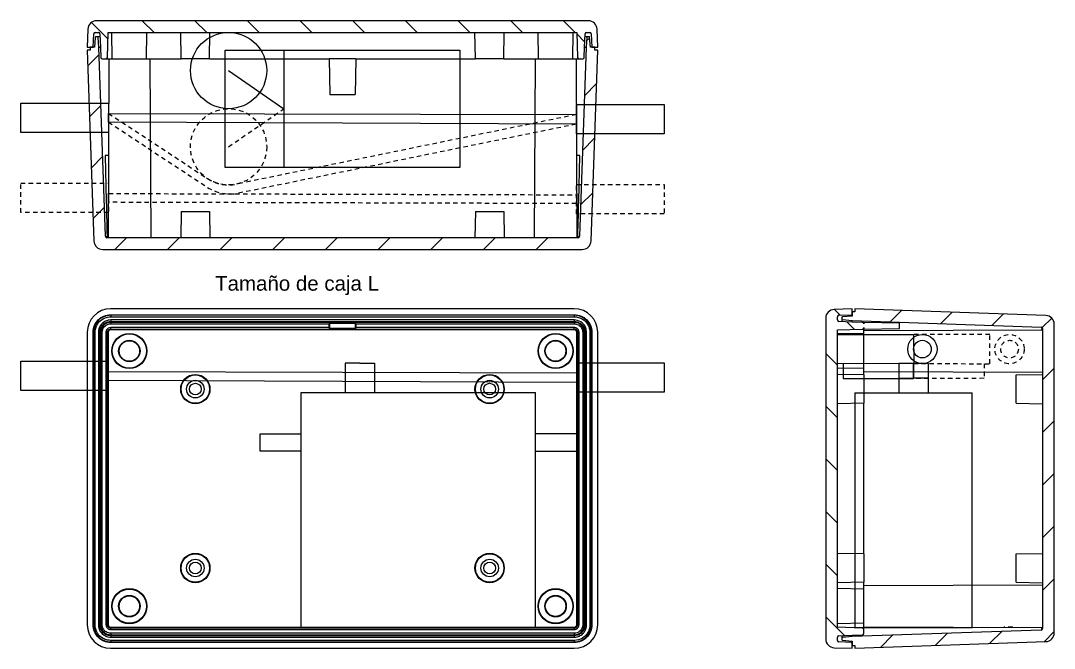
# Model space of a CAD drawing. Header units: millimetres. Extents: x -46 to 130, y -16 to 91.
import ezdxf

# ---------------------------------------------------------------- set-up
doc = ezdxf.new("R2010")
doc.units = ezdxf.units.MM
doc.linetypes.add('JIS_02_0.7', pattern=[1.35, 0.75, -0.6])
for name, color, linetype in [('Cable', 4, 'Continuous'), ('Funda', 2, 'Continuous'), ('Servo', 6, 'Continuous')]:
    doc.layers.add(name, color=color, linetype=linetype)
for name, color, linetype, lineweight in [('Hatch (ANSI)', 7, 'Continuous', 9), ('Visible (ANSI)', 7, 'Continuous', 9), ('Visible Narrow (ANSI)', 7, 'Continuous', 9)]:
    doc.layers.add(name, color=color, linetype=linetype, lineweight=lineweight)
doc.styles.get("Standard").update_dxf_attribs({"font": 'arial.ttf'})

msp = doc.modelspace()

# ---------------------------------------------------------------- hatches: boundary and pattern name
at = {"layer": 'Hatch (ANSI)'}
h = msp.add_hatch(dxfattribs=at)
h.set_pattern_fill('ANSI31', color=256, scale=50.8, angle=90.0002, style=0)
h.set_pattern_definition([(135.0002, (-97.7403, -160.0924), (-4.49011, -4.49014), [])])
edge = h.paths.add_edge_path()
edge.add_ellipse((50.98, 89.06), major_axis=(1.5, 0.05), ratio=1, start_angle=0, end_angle=88)
edge.add_line((50.98, 90.56), (-32.88, 90.56))
edge.add_ellipse((-32.88, 89.06), major_axis=(0, 1.5), ratio=1, start_angle=0, end_angle=88)
edge.add_line((-34.38, 89.11), (-34.49, 86.06))
edge.add_line((-34.49, 86.06), (-34, 86.06))
edge.add_line((-34, 86.06), (-33.49, 86.06))
edge.add_line((-33.49, 86.06), (-33.39, 88.32))
edge.add_ellipse((-33.14, 88.31), major_axis=(-0.25, 0.011), ratio=1, start_angle=272.5, end_angle=360, ccw=False)
edge.add_line((-33.14, 88.56), (-32.59, 88.56))
edge.add_ellipse((-32.59, 88.31), major_axis=(0, 0.25), ratio=1, start_angle=272.5, end_angle=360, ccw=False)
edge.add_line((-32.34, 88.32), (-32.24, 86.06))
edge.add_line((-32.24, 86.06), (-32.18, 84.3))
edge.add_ellipse((-31.93, 84.31), major_axis=(-0.25, -0.009), ratio=1, start_angle=0, end_angle=88)
edge.add_line((-31.93, 84.06), (-31.3, 84.06))
edge.add_ellipse((-31.3, 84.31), major_axis=(0, -0.25), ratio=1, start_angle=0, end_angle=88)
edge.add_line((-31.05, 84.3), (-30.9, 88.56))
edge.add_line((-30.9, 88.56), (49, 88.56))
edge.add_line((49, 88.56), (49.15, 84.3))
edge.add_ellipse((49.4, 84.31), major_axis=(-0.25, -0.009), ratio=1, start_angle=0, end_angle=88)
edge.add_line((49.4, 84.06), (50.03, 84.06))
edge.add_ellipse((50.03, 84.31), major_axis=(0, -0.25), ratio=1, start_angle=0, end_angle=88)
edge.add_line((50.28, 84.3), (50.34, 86.06))
edge.add_line((50.34, 86.06), (50.44, 88.32))
edge.add_ellipse((50.69, 88.31), major_axis=(-0.25, 0.011), ratio=1, start_angle=272.5, end_angle=360, ccw=False)
edge.add_line((50.69, 88.56), (51.24, 88.56))
edge.add_ellipse((51.24, 88.31), major_axis=(0, 0.25), ratio=1, start_angle=272.5, end_angle=360, ccw=False)
edge.add_line((51.49, 88.32), (51.59, 86.06))
edge.add_line((51.59, 86.06), (52.1, 86.06))
edge.add_line((52.1, 86.06), (52.59, 86.06))
edge.add_line((52.59, 86.06), (52.48, 89.11))
h = msp.add_hatch(dxfattribs=at)
h.set_pattern_fill('ANSI31', color=256, scale=50.8, style=0)
h.set_pattern_definition([(45, (-97.7403, -160.0924), (-4.49013, 4.49013), [])])
edge = h.paths.add_edge_path()
edge.add_line((52.1, 85.56), (52.1, 86.06))
edge.add_line((52.1, 86.06), (51.59, 86.06))
edge.add_line((51.59, 86.06), (51.35, 86.06))
edge.add_line((51.35, 86.06), (51.21, 87.7))
edge.add_ellipse((51.09, 87.69), major_axis=(0.125, 0.011), ratio=1, start_angle=0, end_angle=85)
edge.add_line((51.09, 87.81), (50.87, 87.81))
edge.add_ellipse((50.87, 87.69), major_axis=(0, 0.125), ratio=1, start_angle=0, end_angle=85)
edge.add_line((50.75, 87.7), (50.6, 86.06))
edge.add_line((50.6, 86.06), (49.48, 53.8))
edge.add_ellipse((49.23, 53.81), major_axis=(0.25, -0.009), ratio=1, start_angle=272, end_angle=360, ccw=False)
edge.add_line((49.23, 53.56), (-31.13, 53.56))
edge.add_ellipse((-31.13, 53.81), major_axis=(0, -0.25), ratio=1, start_angle=272, end_angle=360, ccw=False)
edge.add_line((-31.38, 53.8), (-32.5, 86.06))
edge.add_line((-32.5, 86.06), (-32.65, 87.7))
edge.add_ellipse((-32.77, 87.69), major_axis=(0.125, 0.011), ratio=1, start_angle=0, end_angle=85)
edge.add_line((-32.77, 87.81), (-32.99, 87.81))
edge.add_ellipse((-32.99, 87.69), major_axis=(0, 0.125), ratio=1, start_angle=0, end_angle=85)
edge.add_line((-33.11, 87.7), (-33.25, 86.06))
edge.add_line((-33.25, 86.06), (-33.49, 86.06))
edge.add_line((-33.49, 86.06), (-34, 86.06))
edge.add_line((-34, 86.06), (-34, 85.56))
edge.add_line((-34, 85.56), (-34.49, 85.56))
edge.add_line((-34.49, 85.56), (-33.35, 53.01))
edge.add_ellipse((-31.85, 53.06), major_axis=(-1.5, -0.05), ratio=1, start_angle=0, end_angle=88)
edge.add_line((-31.85, 51.56), (49.95, 51.56))
edge.add_ellipse((49.95, 53.06), major_axis=(0, -1.5), ratio=1, start_angle=0, end_angle=88)
edge.add_line((51.45, 53.01), (52.59, 85.56))
edge.add_line((52.59, 85.56), (52.1, 85.56))
h = msp.add_hatch(dxfattribs=at)
h.set_pattern_fill('ANSI31', color=256, scale=50.8, angle=90.0002, style=0)
h.set_pattern_definition([(135.0002, (-175.144, -328.169), (-4.49011, -4.490145), [])])
edge = h.paths.add_edge_path()
edge.add_ellipse((92.97, -14.83), major_axis=(-1.5, 0), ratio=1, start_angle=0, end_angle=88)
edge.add_line((92.92, -16.33), (95.97, -16.44))
edge.add_line((95.97, -16.44), (95.97, -15.95))
edge.add_line((95.97, -15.95), (95.97, -15.44))
edge.add_line((95.97, -15.44), (93.71, -15.34))
edge.add_ellipse((93.72, -15.09), major_axis=(-0.011, -0.25), ratio=1, start_angle=272.5, end_angle=360, ccw=False)
edge.add_line((93.47, -15.09), (93.47, -14.54))
edge.add_ellipse((93.72, -14.54), major_axis=(-0.25, 0), ratio=1, start_angle=272.5, end_angle=360, ccw=False)
edge.add_line((93.71, -14.29), (95.97, -14.19))
edge.add_line((95.97, -14.19), (97.73, -14.13))
edge.add_ellipse((97.72, -13.88), major_axis=(0.009, -0.25), ratio=1, start_angle=0, end_angle=88)
edge.add_line((97.97, -13.88), (97.97, -13.25))
edge.add_ellipse((97.72, -13.25), major_axis=(0.25, 0), ratio=1, start_angle=0, end_angle=88)
edge.add_line((97.73, -13), (93.47, -12.85))
edge.add_line((93.47, -12.85), (93.47, 37.85))
edge.add_line((93.47, 37.85), (97.73, 38))
edge.add_ellipse((97.72, 38.25), major_axis=(0.009, -0.25), ratio=1, start_angle=0, end_angle=88)
edge.add_line((97.97, 38.25), (97.97, 38))
edge.add_line((97.97, 38), (104.07, 38.11))
edge.add_line((104.07, 38.11), (104.07, 39.02))
edge.add_line((104.07, 39.02), (97.97, 39.13))
edge.add_line((97.97, 39.13), (97.97, 38.88))
edge.add_ellipse((97.72, 38.88), major_axis=(0.25, 0), ratio=1, start_angle=0, end_angle=88)
edge.add_line((97.73, 39.13), (95.97, 39.19))
edge.add_line((95.97, 39.19), (93.71, 39.29))
edge.add_ellipse((93.72, 39.54), major_axis=(-0.011, -0.25), ratio=1, start_angle=272.5, end_angle=360, ccw=False)
edge.add_line((93.47, 39.54), (93.47, 40.09))
edge.add_ellipse((93.72, 40.09), major_axis=(-0.25, 0), ratio=1, start_angle=272.5, end_angle=360, ccw=False)
edge.add_line((93.71, 40.34), (95.97, 40.44))
edge.add_line((95.97, 40.44), (95.97, 40.95))
edge.add_line((95.97, 40.95), (95.97, 41.44))
edge.add_line((95.97, 41.44), (92.92, 41.33))
edge.add_ellipse((92.97, 39.83), major_axis=(-0.05, 1.5), ratio=1, start_angle=0, end_angle=88)
edge.add_line((91.47, 39.83), (91.47, -14.83))
h = msp.add_hatch(dxfattribs=at)
h.set_pattern_fill('ANSI31', color=256, scale=50.8, style=0)
h.set_pattern_definition([(45, (-175.144, -328.169), (-4.49013, 4.49013), [])])
edge = h.paths.add_edge_path()
edge.add_line((96.47, -15.95), (96.47, -16.44))
edge.add_line((96.47, -16.44), (129.03, -15.3))
edge.add_ellipse((128.97, -13.8), major_axis=(0.05, -1.5), ratio=1, start_angle=0, end_angle=88)
edge.add_line((130.47, -13.8), (130.47, 38.8))
edge.add_ellipse((128.97, 38.8), major_axis=(1.5, 0), ratio=1, start_angle=0, end_angle=88)
edge.add_line((129.03, 40.3), (96.47, 41.44))
edge.add_line((96.47, 41.44), (96.47, 40.95))
edge.add_line((96.47, 40.95), (95.97, 40.95))
edge.add_line((95.97, 40.95), (95.97, 40.44))
edge.add_line((95.97, 40.44), (95.97, 40.2))
edge.add_line((95.97, 40.2), (94.34, 40.06))
edge.add_ellipse((94.35, 39.94), major_axis=(-0.011, 0.125), ratio=1, start_angle=0, end_angle=85)
edge.add_line((94.22, 39.94), (94.22, 39.72))
edge.add_ellipse((94.35, 39.72), major_axis=(-0.125, 0), ratio=1, start_angle=0, end_angle=85)
edge.add_line((94.34, 39.6), (95.97, 39.45))
edge.add_line((95.97, 39.45), (128.23, 38.33))
edge.add_ellipse((128.22, 38.08), major_axis=(0.009, 0.25), ratio=1, start_angle=272, end_angle=360, ccw=False)
edge.add_line((128.47, 38.08), (128.47, -13.08))
edge.add_ellipse((128.22, -13.08), major_axis=(0.25, 0), ratio=1, start_angle=272, end_angle=360, ccw=False)
edge.add_line((128.23, -13.33), (95.97, -14.45))
edge.add_line((95.97, -14.45), (94.34, -14.6))
edge.add_ellipse((94.35, -14.72), major_axis=(-0.011, 0.125), ratio=1, start_angle=0, end_angle=85)
edge.add_line((94.22, -14.72), (94.22, -14.94))
edge.add_ellipse((94.35, -14.94), major_axis=(-0.125, 0), ratio=1, start_angle=0, end_angle=85)
edge.add_line((94.34, -15.06), (95.97, -15.2))
edge.add_line((95.97, -15.2), (95.97, -15.44))
edge.add_line((95.97, -15.44), (95.97, -15.95))
edge.add_line((95.97, -15.95), (96.47, -15.95))

# ---------------------------------------------------------------- linework, layer by layer
for p, q in [((0, 37.85), (-2.5, 37.85)), ((-2.5, -12.85), (0, -12.85))]:
    msp.add_line(p, q)
at = {"layer": 'Cable'}
for p, q in [((-30.84, 74.76), (48.94, 74.55)), ((-30.84, 73.26), (-30.84, 74.76)), ((48.94, 74.55), (48.94, 72.92)), ((48.94, 72.92), (-30.84, 73.26)), ((-30.84, 61.1), (-30.85, 59.6)), ((48.94, 60.88), (48.94, 59.38)), ((-30.84, 30.74), (48.94, 30.52)), ((48.94, 28.9), (-30.84, 29.24))]:
    msp.add_line(p, q, dxfattribs=at)
at = {"layer": 'Cable', "linetype": 'JIS_02_0.7'}
for p, q in [((-30.84, 74.76), (-13.96, 63.64)), ((48.94, 74.55), (-9.08, 62.69)), ((-30.84, 73.26), (-13.96, 62.14)), ((48.93, 72.92), (-9.09, 61.07)), ((-30.84, 61.1), (48.94, 60.88)), ((48.94, 59.38), (-30.84, 59.6)), ((123.37, -12.82), (121.87, -12.82))]:
    msp.add_line(p, q, dxfattribs=at)
at = {"layer": 'Cable'}
msp.add_circle((107.97, 34.57), 1.5, dxfattribs=at)
at = {"layer": 'Cable', "linetype": 'JIS_02_0.7'}
msp.add_circle((122.84, 34.57), 1.5, dxfattribs=at)
for centre, radius, start, end in [((-10.38, 69.06), 6.5, 236.6083, 281.5445), ((-10.03, 68.43), 7.42, 238.019, 277.2766)]:
    msp.add_arc(centre, radius, start, end, dxfattribs=at)
at = {"layer": 'Funda'}
for p, q in [((-45.84, 71.51), (-45.84, 76.51)), ((-45.84, 76.51), (-30.84, 76.51)), ((-30.84, 76.51), (-30.84, 71.51)), ((48.94, 71.28), (48.94, 76.28)), ((48.94, 76.28), (63.94, 76.28)), ((63.94, 76.28), (63.94, 71.28)), ((-30.84, 71.51), (-45.84, 71.51)), ((63.94, 71.28), (48.94, 71.28)), ((-45.84, 27.49), (-45.84, 32.49)), ((-45.84, 32.49), (-30.84, 32.49)), ((48.94, 32.25), (63.94, 32.25)), ((63.94, 32.25), (63.94, 27.25)), ((-30.84, 27.49), (-45.84, 27.49)), ((63.94, 27.25), (48.94, 27.25))]:
    msp.add_line(p, q, dxfattribs=at)
at = {"layer": 'Funda', "linetype": 'JIS_02_0.7'}
for p, q in [((-45.84, 57.85), (-45.84, 62.85)), ((-45.84, 62.85), (-30.84, 62.85)), ((-30.84, 62.85), (-30.84, 57.85)), ((48.94, 57.61), (48.94, 62.61)), ((48.94, 62.61), (63.94, 62.61)), ((63.94, 62.61), (63.94, 57.61)), ((-30.84, 57.85), (-45.84, 57.85)), ((63.94, 57.61), (48.94, 57.61))]:
    msp.add_line(p, q, dxfattribs=at)
at = {"layer": 'Funda'}
msp.add_circle((107.97, 34.57), 2.5, dxfattribs=at)
at = {"layer": 'Funda', "linetype": 'JIS_02_0.7'}
msp.add_circle((122.84, 34.57), 2.5, dxfattribs=at)
at = {"layer": 'Servo'}
for p, q in [((-10.95, 65.56), (-10.95, 85.56)), ((-10.95, 85.56), (29.05, 85.56)), ((-0.95, 85.56), (-0.95, 65.56)), ((29.05, 85.56), (29.05, 65.56)), ((-10.38, 82.06), (-0.95, 75.56)), ((9.05, 65.56), (-10.95, 65.56)), ((29.05, 65.56), (9.05, 65.56)), ((93.47, 32.06), (93.47, 37.06)), ((93.47, 37.06), (106.47, 37.06)), ((106.47, 37.06), (106.48, 32.07)), ((106.47, 37.06), (106.48, 32.07)), ((12, 32.15), (9.5, 32.15)), ((9.5, 32.15), (9.5, 27.15)), ((12, 32.15), (14.5, 32.15)), ((14.5, 32.15), (14.5, 27.15)), ((106.48, 32.11), (93.47, 32.06)), ((94.47, 32.06), (94.47, 29.58)), ((108.97, 32.11), (103.97, 32.11)), ((103.97, 32.11), (103.97, 27.11)), ((106.47, 29.61), (106.47, 32.11)), ((106.48, 29.61), (106.48, 32.11)), ((108.97, 32.11), (108.97, 27.11)), ((94.47, 29.58), (106.47, 29.57)), ((103.97, 29.61), (106.47, 29.61)), ((108.98, 29.62), (106.48, 29.61)), ((2, 27.15), (42, 27.15)), ((2, 17.15), (2, 27.15)), ((42, 17.15), (42, 27.15)), ((96.47, 27.11), (96.47, -12.89)), ((96.47, 27.11), (116.47, 27.11)), ((116.47, -12.89), (116.47, 27.11)), ((-5, 17.15), (-5, 20.15)), ((-5, 20.15), (2, 20.15)), ((49, 20.15), (42, 20.15)), ((49, 17.15), (49, 20.15)), ((2, 17.15), (-5, 17.15)), ((2, -12.85), (2, 17.15)), ((42, -12.85), (42, 17.15)), ((42, 17.15), (49, 17.15)), ((2, -12.85), (42, -12.85)), ((96.47, -12.89), (116.47, -12.89))]:
    msp.add_line(p, q, dxfattribs=at)
at = {"layer": 'Servo', "linetype": 'JIS_02_0.7'}
for p, q in [((-10.38, 69.06), (-0.95, 75.56)), ((119.47, 37.08), (106.47, 37.06)), ((119.48, 32.08), (119.47, 37.08)), ((106.48, 32.11), (119.48, 32.08)), ((118.48, 32.08), (118.48, 29.59)), ((118.48, 29.59), (106.48, 29.57))]:
    msp.add_line(p, q, dxfattribs=at)
at = {"layer": 'Servo'}
msp.add_circle((-10.38, 82.06), 6.5, dxfattribs=at)
at = {"layer": 'Servo', "linetype": 'JIS_02_0.7'}
msp.add_circle((-10.38, 69.06), 6.5, dxfattribs=at)
at = {"layer": 'Visible (ANSI)'}
for p, q in [((50.98, 90.56), (-32.88, 90.56)), ((-34.38, 89.11), (-34.49, 86.06)), ((-33.49, 86.06), (-33.39, 88.32)), ((-33.14, 88.56), (-32.59, 88.56)), ((-32.34, 88.32), (-32.24, 86.06)), ((-31.05, 84.3), (-30.9, 88.56)), ((-30.9, 88.56), (49, 88.56)), ((-30.22, 84.06), (-30.3, 88.56)), ((-24.38, 84.06), (-24.3, 88.56)), ((-18.47, 84.06), (-18.55, 88.56)), ((-13.63, 84.06), (-13.55, 88.56)), ((31.73, 84.06), (31.65, 88.56)), ((36.57, 84.06), (36.65, 88.56)), ((42.48, 84.06), (42.4, 88.56)), ((48.32, 84.06), (48.4, 88.56)), ((49, 88.56), (49.15, 84.3)), ((50.34, 86.06), (50.44, 88.32)), ((50.69, 88.56), (51.24, 88.56)), ((51.49, 88.32), (51.59, 86.06)), ((52.59, 86.06), (52.48, 89.11)), ((-33.11, 87.7), (-33.25, 86.06)), ((-32.77, 87.81), (-32.99, 87.81)), ((-32.5, 86.06), (-32.65, 87.7)), ((50.75, 87.7), (50.6, 86.06)), ((51.09, 87.81), (50.87, 87.81)), ((51.35, 86.06), (51.21, 87.7)), ((-34.49, 86.06), (-33.49, 86.06)), ((-34, 85.56), (-34.49, 85.56)), ((-34.49, 85.56), (-33.35, 53.01)), ((-33.25, 86.06), (-34, 86.06)), ((-34, 86.06), (-34, 85.56)), ((-31.38, 53.8), (-32.5, 86.06)), ((-32.5, 86.06), (-32.24, 86.06)), ((-32.24, 86.06), (-32.18, 84.3)), ((50.6, 86.06), (49.48, 53.8)), ((50.28, 84.3), (50.34, 86.06)), ((50.34, 86.06), (50.6, 86.06)), ((52.1, 86.06), (51.35, 86.06)), ((51.45, 53.01), (52.59, 85.56)), ((51.59, 86.06), (52.59, 86.06)), ((52.1, 85.56), (52.1, 86.06)), ((52.59, 85.56), (52.1, 85.56)), ((-31.93, 84.06), (-31.3, 84.06)), ((-30.8, 84.06), (-30.93, 53.56)), ((-30.8, 84.06), (-23.8, 84.06)), ((-23.8, 84.06), (-23.67, 53.56)), ((-23.8, 84.06), (-18.47, 84.06)), ((-13.63, 84.06), (-18.47, 84.06)), ((-13.63, 84.06), (6.77, 84.06)), ((11.32, 84.06), (6.77, 84.06)), ((6.77, 84.06), (6.88, 77.96)), ((11.32, 84.06), (11.22, 77.96)), ((11.32, 84.06), (31.73, 84.06)), ((36.57, 84.06), (31.73, 84.06)), ((36.57, 84.06), (41.9, 84.06)), ((41.9, 84.06), (41.77, 53.56)), ((41.9, 84.06), (48.9, 84.06)), ((48.9, 84.06), (49.03, 53.56)), ((49.4, 84.06), (50.03, 84.06)), ((6.88, 77.96), (11.22, 77.96)), ((-30.87, 67.56), (-31.44, 67.56)), ((49.54, 67.56), (48.97, 67.56)), ((-18.47, 58.06), (-18.55, 53.56)), ((-18.47, 58.06), (-13.63, 58.06)), ((-13.63, 58.06), (-13.55, 53.56)), ((31.73, 58.06), (31.65, 53.56)), ((31.73, 58.06), (36.57, 58.06)), ((36.57, 58.06), (36.65, 53.56)), ((49.23, 53.56), (-31.13, 53.56)), ((-31.85, 51.56), (49.95, 51.56)), ((48.59, 41.44), (-30.49, 41.44)), ((95.97, 41.44), (92.92, 41.33)), ((95.97, 40.44), (95.97, 41.44)), ((96.47, 40.95), (95.97, 40.95)), ((95.97, 40.95), (95.97, 40.2)), ((129.03, 40.3), (96.47, 41.44)), ((96.47, 41.44), (96.47, 40.95)), ((-30.49, 40.44), (48.59, 40.44)), ((6.77, 39.13), (6.77, 38.88)), ((11.32, 39.13), (6.77, 39.13)), ((6.77, 39.13), (6.88, 39.02)), ((6.77, 38.25), (6.77, 38.88)), ((6.88, 38.11), (6.88, 39.02)), ((6.88, 39.02), (11.22, 39.02)), ((11.32, 39.13), (11.22, 39.02)), ((11.22, 39.02), (11.22, 38.11)), ((11.32, 38.88), (11.32, 39.13)), ((11.32, 38.88), (11.32, 38.25)), ((91.47, 39.83), (91.47, -14.83)), ((93.47, 39.54), (93.47, 40.09)), ((93.71, 40.34), (95.97, 40.44)), ((95.97, 39.19), (93.71, 39.29)), ((94.22, 39.94), (94.22, 39.72)), ((95.97, 40.2), (94.34, 40.06)), ((94.34, 39.6), (95.97, 39.45)), ((95.97, 39.45), (128.23, 38.33)), ((95.97, 39.19), (95.97, 39.45)), ((97.73, 39.13), (95.97, 39.19)), ((104.07, 39.02), (97.97, 39.13)), ((97.97, 39.13), (97.97, 38.88)), ((104.07, 38.11), (104.07, 39.02)), ((130.47, -13.8), (130.47, 38.8)), ((-34.49, 37.44), (-34.49, -12.44)), ((-33.49, -12.44), (-33.49, 37.44)), ((-30.9, 37.44), (-30.9, -12.44)), ((48.59, 37.85), (-30.49, 37.85)), ((6.77, 38.25), (6.77, 38)), ((6.77, 38), (6.88, 38.11)), ((6.77, 38), (11.32, 38)), ((11.22, 38.11), (6.88, 38.11)), ((11.32, 38), (11.22, 38.11)), ((11.32, 38), (11.32, 38.25)), ((49, -12.44), (49, 37.44)), ((51.59, 37.44), (51.59, -12.44)), ((52.59, -12.44), (52.59, 37.44)), ((93.47, 37.85), (97.73, 38)), ((93.47, -12.85), (93.47, 37.85)), ((97.97, 37.17), (93.47, 37.25)), ((97.97, 38.25), (97.97, 38)), ((97.97, 38), (104.07, 38.11)), ((97.97, 37.75), (128.47, 37.88)), ((97.97, 30.75), (97.97, 37.75)), ((128.47, 38.08), (128.47, -13.08)), ((97.97, 31.33), (93.47, 31.25)), ((97.97, 30.17), (93.47, 30.25)), ((97.97, 30.75), (128.47, 30.62)), ((97.97, 30.17), (97.97, 30.75)), ((97.97, 30.17), (97.97, 25.33)), ((123.97, 30.17), (128.47, 30.25)), ((123.97, 25.33), (123.97, 30.17)), ((97.97, 25.33), (93.47, 25.25)), ((97.97, -0.33), (97.97, 25.33)), ((123.97, 25.33), (128.47, 25.25)), ((97.97, -0.33), (93.47, -0.25)), ((97.97, -0.33), (97.97, -5.17)), ((123.97, -0.33), (128.47, -0.25)), ((123.97, -5.17), (123.97, -0.33)), ((97.97, -5.17), (93.47, -5.25)), ((97.97, -5.75), (97.97, -5.17)), ((123.97, -5.17), (128.47, -5.25)), ((97.97, -6.33), (93.47, -6.25)), ((97.97, -5.75), (128.47, -5.62)), ((97.97, -12.75), (97.97, -5.75)), ((97.97, -12.17), (93.47, -12.25)), ((-30.49, -12.85), (48.59, -12.85)), ((97.73, -13), (93.47, -12.85)), ((128.23, -13.33), (95.97, -14.45)), ((97.97, -12.75), (128.47, -12.88)), ((97.97, -13.88), (97.97, -13.25)), ((48.59, -15.44), (-30.49, -15.44)), ((93.47, -15.09), (93.47, -14.54)), ((93.71, -14.29), (95.97, -14.19)), ((95.97, -15.44), (93.71, -15.34)), ((94.22, -14.72), (94.22, -14.94)), ((95.97, -14.45), (94.34, -14.6)), ((94.34, -15.06), (95.97, -15.2)), ((95.97, -14.19), (97.73, -14.13)), ((95.97, -14.45), (95.97, -14.19)), ((95.97, -15.2), (95.97, -15.95)), ((95.97, -16.44), (95.97, -15.44)), ((96.47, -16.44), (129.03, -15.3)), ((-30.49, -16.44), (48.59, -16.44)), ((92.92, -16.33), (95.97, -16.44)), ((95.97, -15.95), (96.47, -15.95)), ((96.47, -15.95), (96.47, -16.44))]:
    msp.add_line(p, q, dxfattribs=at)
for centre, radius in [((-27.3, 34.25), 3), ((-27.3, 34.25), 2.92), ((45.4, 34.25), 3), ((45.4, 34.25), 2.92), ((-27.3, 34.25), 1.83), ((-27.3, 34.25), 1.75), ((45.4, 34.25), 1.83), ((45.4, 34.25), 1.75), ((-16.05, 27.75), 2.5), ((-16.05, 27.75), 2.42), ((34.15, 27.75), 2.5), ((34.15, 27.75), 2.42), ((-16.05, 27.75), 1.5), ((-16.05, 27.75), 1), ((34.15, 27.75), 1.5), ((34.15, 27.75), 1), ((-16.05, -2.75), 2.5), ((-16.05, -2.75), 2.42), ((-16.05, -2.75), 1.5), ((-16.05, -2.75), 1), ((34.15, -2.75), 2.5), ((34.15, -2.75), 2.42), ((34.15, -2.75), 1.5), ((34.15, -2.75), 1), ((-27.3, -9.25), 3), ((-27.3, -9.25), 2.92), ((45.4, -9.25), 3), ((45.4, -9.25), 2.92), ((-27.3, -9.25), 1.83), ((-27.3, -9.25), 1.75), ((45.4, -9.25), 1.83), ((45.4, -9.25), 1.75)]:
    msp.add_circle(centre, radius, dxfattribs=at)
for centre, radius, start, end in [((-32.88, 89.06), 1.5, 90, 178), ((50.98, 89.06), 1.5, 2, 90), ((-33.14, 88.31), 0.25, 90, 177.5), ((-32.59, 88.31), 0.25, 2.5, 90), ((50.69, 88.31), 0.25, 90, 177.5), ((51.24, 88.31), 0.25, 2.5, 90), ((-32.99, 87.69), 0.125, 90, 175), ((-32.77, 87.69), 0.125, 5, 90), ((50.87, 87.69), 0.125, 90, 175), ((51.09, 87.69), 0.125, 5, 90), ((-31.93, 84.31), 0.25, 182, 270), ((-31.3, 84.31), 0.25, 270, 358), ((49.4, 84.31), 0.25, 182, 270), ((50.03, 84.31), 0.25, 270, 358), ((-31.85, 53.06), 1.5, 182, 270), ((-31.13, 53.81), 0.25, 182, 270), ((49.23, 53.81), 0.25, 270, 358), ((49.95, 53.06), 1.5, 270, 358), ((92.97, 39.83), 1.5, 92, 180), ((93.72, 40.09), 0.25, 92.5, 180), ((93.72, 39.54), 0.25, 180, 267.5), ((94.35, 39.94), 0.125, 95, 180), ((94.35, 39.72), 0.125, 180, 265), ((97.72, 38.88), 0.25, 0, 88), ((128.97, 38.8), 1.5, 0, 88), ((97.72, 38.25), 0.25, 272, 0), ((128.22, 38.08), 0.25, 0, 88), ((97.72, -13.25), 0.25, 0, 88), ((97.72, -13.88), 0.25, 272, 0), ((128.22, -13.08), 0.25, 272, 0), ((128.97, -13.8), 1.5, 272, 0), ((92.97, -14.83), 1.5, 180, 268), ((93.72, -14.54), 0.25, 92.5, 180), ((93.72, -15.09), 0.25, 180, 267.5), ((94.35, -14.72), 0.125, 95, 180), ((94.35, -14.94), 0.125, 180, 265)]:
    msp.add_arc(centre, radius, start, end, dxfattribs=at)
for centre, major_axis, ratio, start_param, end_param in [((-30.37, 82.21), (-2.59, 114.58), 0.012351, 1.698683, 1.821053), ((48.47, 82.21), (2.59, 114.58), 0.012351, 4.462133, 4.584503), ((-30.49, 37.44), (-2.83, 2.83), 0.998783, 5.498396, 7.067974), ((48.58, 37.44), (2.83, 2.83), 0.998783, 5.498396, 7.067974), ((-30.49, -12.44), (-2.83, -2.83), 0.998783, 5.498396, 7.067974), ((48.58, -12.44), (2.83, -2.83), 0.998783, 5.498396, 7.067974)]:
    msp.add_ellipse(centre, major_axis=major_axis, ratio=ratio, start_param=start_param, end_param=end_param, dxfattribs=at)
for points, knots in [([(-32.31, 87.81), (-32.38, 87.81), (-32.43, 87.81), (-32.6, 87.81), (-32.68, 87.81), (-32.76, 87.81), (-32.77, 87.81), (-32.77, 87.81)], [0.208626, 0.208626, 0.208626, 0.208626, 0.2390867, 0.2390867, 0.3099272, 0.3099272, 0.3542025, 0.3542025, 0.3542025, 0.3542025]), ([(50.87, 87.81), (50.87, 87.81), (50.86, 87.81), (50.78, 87.81), (50.7, 87.81), (50.53, 87.81), (50.48, 87.81), (50.41, 87.81)], [0, 0, 0, 0, 0.0442753, 0.0442753, 0.1151158, 0.1151158, 0.1455766, 0.1455766, 0.1455766, 0.1455766]), ([(-31.3, 84.06), (-31.3, 84.06), (-31.3, 84.06), (-31.3, 84.06), (-31.3, 84.06), (-31.29, 84.06), (-31.25, 84.06), (-31.22, 84.06), (-31.17, 84.06), (-31.14, 84.06), (-31.1, 84.06), (-31.08, 84.06), (-31.03, 84.06), (-30.98, 84.06), (-30.9, 84.06), (-30.85, 84.06), (-30.8, 84.06)], [-0.00000313, -0.00000313, -0.00000313, -0.00000313, 0, 0, 0, 0.02239353, 0.02239353, 0.04257925, 0.04257925, 0.05519533, 0.05519533, 0.06308037, 0.06308037, 0.07885046, 0.07885046, 0.09448321, 0.09448321, 0.09448321, 0.09448321]), ([(48.9, 84.06), (48.94, 84.06), (48.98, 84.06), (49.13, 84.06), (49.23, 84.06), (49.34, 84.06), (49.36, 84.06), (49.39, 84.06), (49.4, 84.06), (49.4, 84.06)], [0.03164288, 0.03164288, 0.03164288, 0.03164288, 0.04478706, 0.04478706, 0.0851585, 0.0851585, 0.11039065, 0.11039065, 0.12616074, 0.12616074, 0.12616074, 0.12616074]), ([(-30.93, 53.56), (-30.95, 53.57), (-30.97, 53.57), (-31.01, 53.59), (-31.03, 53.61), (-31.06, 53.65), (-31.07, 53.68), (-31.09, 53.74), (-31.1, 53.77), (-31.1, 53.8)], [-0.03670248, -0.03670248, -0.03670248, -0.03670248, -0.02927048, -0.02927048, -0.01920881, -0.01920881, -0.00950064, -0.00950064, 0, 0, 0, 0]), ([(49.2, 53.8), (49.2, 53.77), (49.19, 53.74), (49.18, 53.69), (49.16, 53.66), (49.13, 53.62), (49.11, 53.6), (49.07, 53.57), (49.05, 53.57), (49.03, 53.56)], [-0.03904626, -0.03904626, -0.03904626, -0.03904626, -0.03001258, -0.03001258, -0.02089807, -0.02089807, -0.01059339, -0.01059339, -0.00228334, -0.00228334, -0.00228334, -0.00228334]), ([(94.22, 39.72), (94.22, 39.72), (94.22, 39.6), (94.22, 39.34), (94.22, 39.31), (94.22, 39.26)], [0, 0, 0, 0, 0.1257419, 0.1257419, 0.1460059, 0.1460059, 0.1460059, 0.1460059]), ([(-30.49, 37.85), (-30.53, 37.85), (-30.63, 37.84), (-30.74, 37.77), (-30.82, 37.69), (-30.89, 37.58), (-30.9, 37.48), (-30.9, 37.44)], [-7.067831, -7.067831, -7.067831, -7.067831, -6.783905, -6.283185, -6.283185, -5.782466, -5.498563, -5.498563, -5.498563, -5.498563]), ([(49, 37.44), (49, 37.48), (48.99, 37.58), (48.92, 37.69), (48.84, 37.77), (48.73, 37.84), (48.63, 37.85), (48.59, 37.85)], [-7.067831, -7.067831, -7.067831, -7.067831, -6.783905, -6.283185, -6.283185, -5.782466, -5.498563, -5.498563, -5.498563, -5.498563]), ([(97.97, 37.75), (97.97, 37.78), (97.97, 37.82), (97.97, 37.89), (97.97, 37.92), (97.97, 37.97), (97.97, 37.98), (97.97, 38)], [0.03164288, 0.03164288, 0.03164288, 0.03164288, 0.04257925, 0.04257925, 0.05519533, 0.05519533, 0.06123301, 0.06123301, 0.06123301, 0.06123301]), ([(128.23, 38.05), (128.26, 38.05), (128.29, 38.04), (128.35, 38.03), (128.37, 38.01), (128.42, 37.98), (128.44, 37.96), (128.46, 37.92), (128.47, 37.9), (128.47, 37.88)], [-0.03904626, -0.03904626, -0.03904626, -0.03904626, -0.03001258, -0.03001258, -0.02089807, -0.02089807, -0.01059339, -0.01059339, -0.00228334, -0.00228334, -0.00228334, -0.00228334]), ([(-30.9, -12.44), (-30.9, -12.48), (-30.89, -12.58), (-30.82, -12.69), (-30.74, -12.77), (-30.63, -12.84), (-30.53, -12.85), (-30.49, -12.85)], [-7.067831, -7.067831, -7.067831, -7.067831, -6.783905, -6.283185, -6.283185, -5.782466, -5.498563, -5.498563, -5.498563, -5.498563]), ([(48.59, -12.85), (48.63, -12.85), (48.73, -12.84), (48.84, -12.77), (48.92, -12.69), (48.99, -12.58), (49, -12.48), (49, -12.44)], [-7.067831, -7.067831, -7.067831, -7.067831, -6.783905, -6.283185, -6.283185, -5.782466, -5.498563, -5.498563, -5.498563, -5.498563]), ([(97.97, -13.25), (97.97, -13.25), (97.97, -13.25), (97.97, -13.25), (97.97, -13.25), (97.97, -13.24), (97.97, -13.2), (97.97, -13.17), (97.97, -13.12), (97.97, -13.09), (97.97, -13.05), (97.97, -13.03), (97.97, -12.97), (97.97, -12.93), (97.97, -12.85), (97.97, -12.8), (97.97, -12.75)], [-0.00000313, -0.00000313, -0.00000313, -0.00000313, 0, 0, 0, 0.02239353, 0.02239353, 0.04257925, 0.04257925, 0.05519533, 0.05519533, 0.06308037, 0.06308037, 0.07885046, 0.07885046, 0.09448321, 0.09448321, 0.09448321, 0.09448321]), ([(128.47, -12.88), (128.47, -12.9), (128.46, -12.92), (128.44, -12.96), (128.43, -12.98), (128.38, -13.01), (128.36, -13.02), (128.3, -13.04), (128.27, -13.05), (128.23, -13.05)], [-0.03670248, -0.03670248, -0.03670248, -0.03670248, -0.02927048, -0.02927048, -0.01920881, -0.01920881, -0.00950064, -0.00950064, 0, 0, 0, 0]), ([(94.22, -14.26), (94.22, -14.32), (94.22, -14.37), (94.22, -14.51), (94.22, -14.58), (94.22, -14.69), (94.22, -14.72), (94.22, -14.72)], [0.2081967, 0.2081967, 0.2081967, 0.2081967, 0.2346592, 0.2346592, 0.2913316, 0.2913316, 0.3542025, 0.3542025, 0.3542025, 0.3542025])]:
    msp.add_open_spline(points, degree=3, knots=knots, dxfattribs=at)
for points in [[(-33.49, 37.44), (-33.49, 38.23), (-32.84, 39.79), (-31.28, 40.44), (-30.49, 40.44)], [(48.59, 40.44), (49.38, 40.44), (50.94, 39.79), (51.59, 38.23), (51.59, 37.44)], [(-30.49, -15.44), (-31.28, -15.44), (-32.84, -14.79), (-33.49, -13.23), (-33.49, -12.44)], [(51.59, -12.44), (51.59, -13.23), (50.94, -14.79), (49.38, -15.44), (48.59, -15.44)]]:
    msp.add_open_spline(points, degree=3, dxfattribs=at)
at = {"layer": 'Visible Narrow (ANSI)'}
for p, q in [((-30.49, 40.34), (-30.49, 40.09)), ((48.59, 40.34), (-30.49, 40.34)), ((-30.49, 40.09), (48.59, 40.09)), ((-30.49, 39.54), (-30.49, 39.29)), ((48.59, 39.54), (-30.49, 39.54)), ((-30.49, 39.29), (48.59, 39.29)), ((-30.49, 39.19), (-30.49, 39.13)), ((48.59, 39.19), (-30.49, 39.19)), ((-30.49, 39.13), (-30.49, 38.88)), ((6.77, 39.13), (-30.49, 39.13)), ((-30.49, 38.88), (6.77, 38.88)), ((48.59, 39.13), (11.32, 39.13)), ((11.32, 38.88), (48.59, 38.88)), ((48.59, 40.44), (48.59, 40.34)), ((48.59, 40.34), (48.59, 40.09)), ((48.59, 39.54), (48.59, 39.29)), ((48.59, 39.19), (48.59, 39.29)), ((48.59, 39.13), (48.59, 38.88)), ((-33.49, 37.44), (-33.39, 37.44)), ((-33.39, 37.44), (-33.14, 37.44)), ((-33.39, 37.44), (-33.39, -12.44)), ((-33.14, -12.44), (-33.14, 37.44)), ((-32.34, 37.44), (-32.59, 37.44)), ((-32.59, 37.44), (-32.59, -12.44)), ((-32.34, -12.44), (-32.34, 37.44)), ((-32.24, 37.44), (-32.34, 37.44)), ((-32.24, 37.44), (-32.24, -12.44)), ((-32.18, 37.44), (-31.93, 37.44)), ((-32.18, 37.44), (-32.18, -12.44)), ((-31.93, -12.44), (-31.93, 37.44)), ((-31.3, 37.44), (-31.3, -12.44)), ((-31.3, 37.44), (-31.05, 37.44)), ((-31.05, -12.44), (-31.05, 37.44)), ((-30.99, 37.44), (-30.9, 37.44)), ((6.77, 38.25), (-30.49, 38.25)), ((-30.49, 38), (6.77, 38)), ((-30.49, 37.94), (-30.49, 38)), ((48.59, 38.25), (11.32, 38.25)), ((11.32, 38), (48.59, 38)), ((48.59, 38), (48.59, 38.25)), ((48.59, 37.94), (48.59, 37.85)), ((49.09, 37.44), (49.15, 37.44)), ((49.15, 37.44), (49.15, -12.44)), ((49.4, -12.44), (49.4, 37.44)), ((50.03, 37.44), (50.03, -12.44)), ((50.03, 37.44), (50.28, 37.44)), ((50.28, -12.44), (50.28, 37.44)), ((50.34, 37.44), (50.28, 37.44)), ((50.34, -12.44), (50.34, 37.44)), ((50.69, 37.44), (50.44, 37.44)), ((50.44, 37.44), (50.44, -12.44)), ((50.69, -12.44), (50.69, 37.44)), ((51.24, 37.44), (51.24, -12.44)), ((51.49, 37.44), (51.24, 37.44)), ((51.49, -12.44), (51.49, 37.44)), ((-33.14, -12.44), (-33.39, -12.44)), ((-32.34, -12.44), (-32.59, -12.44)), ((-32.24, -12.44), (-32.18, -12.44)), ((-32.18, -12.44), (-31.93, -12.44)), ((-30.99, -12.44), (-31.05, -12.44)), ((-30.49, -12.94), (-30.49, -12.85)), ((-30.49, -13.25), (-30.49, -13)), ((48.59, -13), (-30.49, -13)), ((-30.49, -13.25), (48.59, -13.25)), ((48.59, -13.88), (-30.49, -13.88)), ((-30.49, -13.88), (-30.49, -14.13)), ((48.59, -12.94), (48.59, -13)), ((48.59, -13.88), (48.59, -14.13)), ((49.09, -12.44), (49, -12.44)), ((49.15, -12.44), (49.4, -12.44)), ((50.03, -12.44), (50.28, -12.44)), ((50.34, -12.44), (50.44, -12.44)), ((50.69, -12.44), (50.44, -12.44)), ((51.24, -12.44), (51.49, -12.44)), ((51.59, -12.44), (51.49, -12.44)), ((-30.49, -14.13), (48.59, -14.13)), ((-30.49, -14.19), (48.59, -14.19)), ((-30.49, -14.19), (-30.49, -14.29)), ((-30.49, -14.29), (-30.49, -14.54)), ((48.59, -14.29), (-30.49, -14.29)), ((-30.49, -14.54), (48.59, -14.54)), ((48.59, -15.09), (-30.49, -15.09)), ((-30.49, -15.09), (-30.49, -15.34)), ((-30.49, -15.34), (48.59, -15.34)), ((-30.49, -15.44), (-30.49, -15.34)), ((48.59, -14.19), (48.59, -14.13)), ((48.59, -14.29), (48.59, -14.54)), ((48.59, -15.09), (48.59, -15.34))]:
    msp.add_line(p, q, dxfattribs=at)
for points, knots in [([(-30.49, 40.34), (-30.68, 40.34), (-30.87, 40.32), (-31.36, 40.22), (-31.64, 40.12), (-32.33, 39.73), (-32.69, 39.39), (-33.24, 38.51), (-33.39, 37.98), (-33.39, 37.44)], [0, 0, 0, 0, 0.0517523, 0.0517523, 0.134556, 0.134556, 0.267042, 0.267042, 0.4140186, 0.4140186, 0.4140186, 0.4140186]), ([(-33.14, 37.44), (-33.14, 37.93), (-33, 38.42), (-32.5, 39.22), (-32.17, 39.53), (-31.54, 39.89), (-31.28, 39.98), (-30.84, 40.07), (-30.66, 40.09), (-30.49, 40.09)], [-0.4140186, -0.4140186, -0.4140186, -0.4140186, -0.267042, -0.267042, -0.134556, -0.134556, -0.0517523, -0.0517523, 0, 0, 0, 0]), ([(-30.49, 39.54), (-30.63, 39.54), (-30.76, 39.52), (-31.12, 39.45), (-31.32, 39.38), (-31.82, 39.1), (-32.08, 38.85), (-32.48, 38.21), (-32.59, 37.83), (-32.59, 37.44)], [-0.3275913, -0.3275913, -0.3275913, -0.3275913, -0.2866423, -0.2866423, -0.2211241, -0.2211241, -0.1162949, -0.1162949, 0, 0, 0, 0]), ([(-32.34, 37.44), (-32.34, 37.78), (-32.24, 38.12), (-31.89, 38.68), (-31.66, 38.9), (-31.22, 39.15), (-31.04, 39.21), (-30.73, 39.27), (-30.61, 39.29), (-30.49, 39.29)], [0, 0, 0, 0, 0.1162949, 0.1162949, 0.2211241, 0.2211241, 0.2866423, 0.2866423, 0.3275913, 0.3275913, 0.3275913, 0.3275913]), ([(-30.49, 39.13), (-30.8, 39.13), (-31.11, 39.04), (-31.62, 38.72), (-31.82, 38.51), (-32.05, 38.11), (-32.11, 37.94), (-32.17, 37.66), (-32.18, 37.55), (-32.18, 37.44)], [-0.2244911, -0.2244911, -0.2244911, -0.2244911, -0.1447968, -0.1447968, -0.0729596, -0.0729596, -0.0280614, -0.0280614, 0, 0, 0, 0]), ([(-31.93, 37.44), (-31.93, 37.53), (-31.92, 37.63), (-31.87, 37.87), (-31.82, 38.01), (-31.63, 38.35), (-31.45, 38.53), (-31.02, 38.8), (-30.76, 38.88), (-30.49, 38.88)], [0, 0, 0, 0, 0.0280614, 0.0280614, 0.0729596, 0.0729596, 0.1447968, 0.1447968, 0.2244911, 0.2244911, 0.2244911, 0.2244911]), ([(51.49, 37.44), (51.49, 37.63), (51.47, 37.82), (51.37, 38.31), (51.27, 38.59), (50.88, 39.28), (50.53, 39.64), (49.66, 40.19), (49.13, 40.34), (48.59, 40.34)], [0, 0, 0, 0, 0.0517523, 0.0517523, 0.134556, 0.134556, 0.267042, 0.267042, 0.4140186, 0.4140186, 0.4140186, 0.4140186]), ([(48.59, 40.09), (49.08, 40.09), (49.57, 39.95), (50.37, 39.45), (50.68, 39.12), (51.04, 38.49), (51.13, 38.23), (51.22, 37.79), (51.24, 37.61), (51.24, 37.44)], [-0.4140186, -0.4140186, -0.4140186, -0.4140186, -0.267042, -0.267042, -0.134556, -0.134556, -0.0517523, -0.0517523, 0, 0, 0, 0]), ([(50.69, 37.44), (50.69, 37.58), (50.67, 37.71), (50.6, 38.07), (50.53, 38.27), (50.25, 38.77), (50, 39.03), (49.36, 39.43), (48.98, 39.54), (48.59, 39.54)], [-0.3275913, -0.3275913, -0.3275913, -0.3275913, -0.2866423, -0.2866423, -0.2211241, -0.2211241, -0.1162949, -0.1162949, 0, 0, 0, 0]), ([(48.59, 39.29), (48.93, 39.29), (49.27, 39.19), (49.83, 38.84), (50.05, 38.61), (50.3, 38.17), (50.36, 37.99), (50.42, 37.68), (50.44, 37.56), (50.44, 37.44)], [0, 0, 0, 0, 0.1162949, 0.1162949, 0.2211241, 0.2211241, 0.2866423, 0.2866423, 0.3275913, 0.3275913, 0.3275913, 0.3275913]), ([(50.28, 37.44), (50.28, 37.75), (50.19, 38.06), (49.87, 38.57), (49.66, 38.77), (49.26, 39), (49.09, 39.06), (48.81, 39.12), (48.7, 39.13), (48.59, 39.13)], [-0.2244911, -0.2244911, -0.2244911, -0.2244911, -0.1447968, -0.1447968, -0.0729596, -0.0729596, -0.0280614, -0.0280614, 0, 0, 0, 0]), ([(48.59, 38.88), (48.68, 38.88), (48.78, 38.87), (49.02, 38.82), (49.16, 38.77), (49.5, 38.58), (49.68, 38.4), (49.95, 37.97), (50.03, 37.71), (50.03, 37.44)], [0, 0, 0, 0, 0.0280614, 0.0280614, 0.0729596, 0.0729596, 0.1447968, 0.1447968, 0.2244911, 0.2244911, 0.2244911, 0.2244911]), ([(-30.49, 38.25), (-30.49, 38.25), (-30.49, 38.25), (-30.49, 38.25), (-30.64, 38.25), (-30.79, 38.2), (-31.03, 38.05), (-31.13, 37.95), (-31.24, 37.76), (-31.27, 37.68), (-31.29, 37.55), (-31.3, 37.49), (-31.3, 37.44)], [-0.0000031, -0.0000031, -0.0000031, -0.0000031, 0, 0, 0, 0.0447871, 0.0447871, 0.0851585, 0.0851585, 0.1103907, 0.1103907, 0.1261607, 0.1261607, 0.1261607, 0.1261607]), ([(-31.05, 37.44), (-31.05, 37.47), (-31.05, 37.51), (-31.04, 37.55), (-31.03, 37.6), (-31, 37.66), (-30.98, 37.71), (-30.93, 37.8), (-30.87, 37.86), (-30.79, 37.91), (-30.7, 37.97), (-30.64, 38), (-30.49, 38)], [-0.1261607, -0.1261607, -0.1261607, -0.1261607, -0.1103907, -0.1103907, -0.1103907, -0.0851585, -0.0851585, -0.0851585, -0.0447871, -0.0447871, -0.0447871, 0, 0, 0, 0]), ([(-30.99, 37.44), (-30.99, 37.5), (-30.96, 37.64), (-30.88, 37.75), (-30.8, 37.83), (-30.69, 37.91), (-30.55, 37.94), (-30.49, 37.94)], [5.498539, 5.498539, 5.498539, 5.498539, 5.890862, 6.283185, 6.283185, 6.675508, 7.067831, 7.067831, 7.067831, 7.067831]), ([(-30.49, 38), (-30.49, 38), (-30.49, 38.01), (-30.49, 38.03), (-30.49, 38.05), (-30.49, 38.1), (-30.49, 38.13), (-30.49, 38.19), (-30.49, 38.22), (-30.49, 38.25), (-30.49, 38.25), (-30.49, 38.25)], [-0.03833439, -0.03833439, -0.03833439, -0.03833439, -0.02856855, -0.02856855, -0.0188027, -0.0188027, -0.00903685, -0.00903685, 0, 0, 0.00017822, 0.00017822, 0.00017822, 0.00017822]), ([(49.4, 37.44), (49.4, 37.44), (49.4, 37.44), (49.4, 37.44), (49.4, 37.51), (49.39, 37.59), (49.35, 37.73), (49.32, 37.79), (49.27, 37.89), (49.24, 37.92), (49.2, 37.97), (49.18, 37.99), (49.12, 38.05), (49.08, 38.08), (48.97, 38.16), (48.89, 38.19), (48.74, 38.24), (48.66, 38.25), (48.59, 38.25)], [-0.0000031, -0.0000031, -0.0000031, -0.0000031, 0, 0, 0, 0.0223935, 0.0223935, 0.0425793, 0.0425793, 0.0551953, 0.0551953, 0.0630804, 0.0630804, 0.0788505, 0.0788505, 0.1040826, 0.1040826, 0.1261607, 0.1261607, 0.1261607, 0.1261607]), ([(48.59, 38), (48.64, 38), (48.69, 37.99), (48.74, 37.98), (48.8, 37.96), (48.85, 37.94), (48.9, 37.9), (48.93, 37.88), (48.96, 37.86), (48.99, 37.84), (49, 37.82), (49.01, 37.81), (49.02, 37.8), (49.04, 37.77), (49.06, 37.75), (49.07, 37.72), (49.09, 37.68), (49.11, 37.64), (49.13, 37.59), (49.14, 37.54), (49.15, 37.51), (49.15, 37.44)], [-0.1261607, -0.1261607, -0.1261607, -0.1261607, -0.1040826, -0.1040826, -0.1040826, -0.0788505, -0.0788505, -0.0788505, -0.0630804, -0.0630804, -0.0630804, -0.0551953, -0.0551953, -0.0551953, -0.0425793, -0.0425793, -0.0425793, -0.0223935, -0.0223935, -0.0223935, 0, 0, 0, 0]), ([(48.59, 37.94), (48.65, 37.94), (48.79, 37.91), (48.9, 37.83), (48.98, 37.75), (49.06, 37.64), (49.09, 37.5), (49.09, 37.44)], [5.498539, 5.498539, 5.498539, 5.498539, 5.890862, 6.283185, 6.283185, 6.675508, 7.067831, 7.067831, 7.067831, 7.067831]), ([(49.15, 37.44), (49.15, 37.44), (49.16, 37.44), (49.18, 37.44), (49.2, 37.44), (49.25, 37.44), (49.28, 37.44), (49.34, 37.44), (49.37, 37.44), (49.4, 37.44), (49.4, 37.44), (49.4, 37.44)], [-0.03833439, -0.03833439, -0.03833439, -0.03833439, -0.02856855, -0.02856855, -0.0188027, -0.0188027, -0.00903685, -0.00903685, 0, 0, 0.00017822, 0.00017822, 0.00017822, 0.00017822]), ([(-33.39, -12.44), (-33.39, -12.98), (-33.24, -13.51), (-32.69, -14.39), (-32.33, -14.73), (-31.64, -15.12), (-31.36, -15.22), (-30.87, -15.32), (-30.68, -15.34), (-30.49, -15.34)], [0, 0, 0, 0, 0.1469766, 0.1469766, 0.2794625, 0.2794625, 0.3622662, 0.3622662, 0.4140186, 0.4140186, 0.4140186, 0.4140186]), ([(-30.49, -15.09), (-30.66, -15.09), (-30.84, -15.07), (-31.28, -14.98), (-31.54, -14.89), (-32.17, -14.53), (-32.5, -14.22), (-33, -13.42), (-33.14, -12.93), (-33.14, -12.44)], [-0.4140186, -0.4140186, -0.4140186, -0.4140186, -0.3622662, -0.3622662, -0.2794625, -0.2794625, -0.1469766, -0.1469766, 0, 0, 0, 0]), ([(-32.59, -12.44), (-32.59, -12.83), (-32.48, -13.21), (-32.08, -13.85), (-31.82, -14.1), (-31.32, -14.38), (-31.12, -14.45), (-30.76, -14.52), (-30.63, -14.54), (-30.49, -14.54)], [-0.3275913, -0.3275913, -0.3275913, -0.3275913, -0.2112964, -0.2112964, -0.1064672, -0.1064672, -0.0409489, -0.0409489, 0, 0, 0, 0]), ([(-30.49, -14.29), (-30.61, -14.29), (-30.73, -14.27), (-31.04, -14.21), (-31.22, -14.15), (-31.66, -13.9), (-31.89, -13.68), (-32.24, -13.12), (-32.34, -12.78), (-32.34, -12.44)], [0, 0, 0, 0, 0.0409489, 0.0409489, 0.1064672, 0.1064672, 0.2112964, 0.2112964, 0.3275913, 0.3275913, 0.3275913, 0.3275913]), ([(-32.18, -12.44), (-32.18, -12.6), (-32.15, -12.75), (-32.07, -13.04), (-32.02, -13.17), (-31.9, -13.37), (-31.85, -13.44), (-31.76, -13.55), (-31.72, -13.59), (-31.61, -13.71), (-31.52, -13.78), (-31.28, -13.94), (-31.12, -14.01), (-30.8, -14.1), (-30.64, -14.13), (-30.49, -14.13)], [-0.2244911, -0.2244911, -0.2244911, -0.2244911, -0.1846439, -0.1846439, -0.1487253, -0.1487253, -0.1262762, -0.1262762, -0.1122455, -0.1122455, -0.0841842, -0.0841842, -0.0392859, -0.0392859, 0, 0, 0, 0]), ([(-30.49, -13.88), (-30.62, -13.88), (-30.75, -13.86), (-31.03, -13.78), (-31.16, -13.72), (-31.37, -13.58), (-31.44, -13.52), (-31.54, -13.42), (-31.57, -13.39), (-31.65, -13.29), (-31.69, -13.23), (-31.79, -13.06), (-31.84, -12.95), (-31.91, -12.71), (-31.93, -12.57), (-31.93, -12.44)], [0, 0, 0, 0, 0.0392859, 0.0392859, 0.0841842, 0.0841842, 0.1122455, 0.1122455, 0.1262762, 0.1262762, 0.1487253, 0.1487253, 0.1846439, 0.1846439, 0.2244911, 0.2244911, 0.2244911, 0.2244911]), ([(-31.3, -12.44), (-31.3, -12.44), (-31.3, -12.44), (-31.3, -12.44), (-31.3, -12.59), (-31.25, -12.74), (-31.1, -12.98), (-31, -13.08), (-30.81, -13.19), (-30.73, -13.22), (-30.6, -13.24), (-30.54, -13.25), (-30.49, -13.25)], [-0.0000031, -0.0000031, -0.0000031, -0.0000031, 0, 0, 0, 0.0447871, 0.0447871, 0.0851585, 0.0851585, 0.1103907, 0.1103907, 0.1261607, 0.1261607, 0.1261607, 0.1261607]), ([(-31.05, -12.44), (-31.05, -12.44), (-31.06, -12.44), (-31.08, -12.44), (-31.1, -12.44), (-31.15, -12.44), (-31.18, -12.44), (-31.24, -12.44), (-31.27, -12.44), (-31.3, -12.44), (-31.3, -12.44), (-31.3, -12.44)], [-0.03833434, -0.03833434, -0.03833434, -0.03833434, -0.02856851, -0.02856851, -0.01880268, -0.01880268, -0.00903684, -0.00903684, 0, 0, 0.00017822, 0.00017822, 0.00017822, 0.00017822]), ([(-30.49, -13), (-30.52, -13), (-30.56, -13), (-30.6, -12.99), (-30.65, -12.98), (-30.71, -12.95), (-30.76, -12.93), (-30.85, -12.88), (-30.91, -12.82), (-30.96, -12.74), (-31.02, -12.65), (-31.05, -12.59), (-31.05, -12.44)], [-0.1261607, -0.1261607, -0.1261607, -0.1261607, -0.1103907, -0.1103907, -0.1103907, -0.0851585, -0.0851585, -0.0851585, -0.0447871, -0.0447871, -0.0447871, 0, 0, 0, 0]), ([(-30.49, -12.94), (-30.55, -12.94), (-30.69, -12.91), (-30.8, -12.83), (-30.88, -12.75), (-30.96, -12.64), (-30.99, -12.5), (-30.99, -12.44)], [5.498539, 5.498539, 5.498539, 5.498539, 5.890862, 6.283185, 6.283185, 6.675508, 7.067831, 7.067831, 7.067831, 7.067831]), ([(50.03, -12.44), (50.03, -12.71), (49.95, -12.97), (49.68, -13.4), (49.5, -13.58), (49.16, -13.77), (49.02, -13.82), (48.78, -13.87), (48.68, -13.88), (48.59, -13.88)], [0, 0, 0, 0, 0.0796943, 0.0796943, 0.1515315, 0.1515315, 0.1964297, 0.1964297, 0.2244911, 0.2244911, 0.2244911, 0.2244911]), ([(48.59, -13.25), (48.59, -13.25), (48.59, -13.25), (48.59, -13.25), (48.66, -13.25), (48.74, -13.24), (48.88, -13.2), (48.94, -13.17), (49.03, -13.12), (49.07, -13.09), (49.12, -13.05), (49.14, -13.03), (49.2, -12.97), (49.23, -12.93), (49.31, -12.82), (49.34, -12.74), (49.39, -12.59), (49.4, -12.51), (49.4, -12.44)], [-0.0000031, -0.0000031, -0.0000031, -0.0000031, 0, 0, 0, 0.0223935, 0.0223935, 0.0425793, 0.0425793, 0.0551953, 0.0551953, 0.0630804, 0.0630804, 0.0788505, 0.0788505, 0.1040826, 0.1040826, 0.1261607, 0.1261607, 0.1261607, 0.1261607]), ([(48.59, -14.13), (48.7, -14.13), (48.81, -14.12), (49.09, -14.06), (49.26, -14), (49.66, -13.77), (49.87, -13.57), (50.19, -13.06), (50.28, -12.75), (50.28, -12.44)], [-0.2244911, -0.2244911, -0.2244911, -0.2244911, -0.1964297, -0.1964297, -0.1515315, -0.1515315, -0.0796943, -0.0796943, 0, 0, 0, 0]), ([(49.15, -12.44), (49.15, -12.49), (49.14, -12.54), (49.13, -12.59), (49.11, -12.65), (49.08, -12.7), (49.05, -12.75), (49.03, -12.78), (49.01, -12.81), (48.99, -12.84), (48.97, -12.85), (48.96, -12.86), (48.95, -12.87), (48.92, -12.89), (48.9, -12.91), (48.87, -12.92), (48.83, -12.94), (48.79, -12.96), (48.74, -12.98), (48.69, -12.99), (48.66, -13), (48.59, -13)], [-0.1261607, -0.1261607, -0.1261607, -0.1261607, -0.1040826, -0.1040826, -0.1040826, -0.0788505, -0.0788505, -0.0788505, -0.0630804, -0.0630804, -0.0630804, -0.0551953, -0.0551953, -0.0551953, -0.0425793, -0.0425793, -0.0425793, -0.0223935, -0.0223935, -0.0223935, 0, 0, 0, 0]), ([(49.09, -12.44), (49.09, -12.5), (49.06, -12.64), (48.98, -12.75), (48.9, -12.83), (48.79, -12.91), (48.65, -12.94), (48.59, -12.94)], [5.498539, 5.498539, 5.498539, 5.498539, 5.890862, 6.283185, 6.283185, 6.675508, 7.067831, 7.067831, 7.067831, 7.067831]), ([(50.44, -12.44), (50.44, -12.61), (50.41, -12.78), (50.32, -13.09), (50.26, -13.24), (50.14, -13.46), (50.08, -13.54), (49.98, -13.66), (49.94, -13.7), (49.81, -13.83), (49.72, -13.91), (49.46, -14.08), (49.28, -14.16), (48.93, -14.26), (48.76, -14.29), (48.59, -14.29)], [0, 0, 0, 0, 0.0581474, 0.0581474, 0.110562, 0.110562, 0.1433212, 0.1433212, 0.1637956, 0.1637956, 0.2047445, 0.2047445, 0.2702628, 0.2702628, 0.3275913, 0.3275913, 0.3275913, 0.3275913]), ([(48.59, -14.54), (48.78, -14.54), (48.97, -14.51), (49.37, -14.4), (49.57, -14.3), (49.87, -14.11), (49.98, -14.02), (50.12, -13.87), (50.17, -13.82), (50.28, -13.68), (50.34, -13.59), (50.49, -13.35), (50.56, -13.18), (50.66, -12.83), (50.69, -12.63), (50.69, -12.44)], [-0.3275913, -0.3275913, -0.3275913, -0.3275913, -0.2702628, -0.2702628, -0.2047445, -0.2047445, -0.1637956, -0.1637956, -0.1433212, -0.1433212, -0.110562, -0.110562, -0.0581474, -0.0581474, 0, 0, 0, 0]), ([(51.24, -12.44), (51.24, -12.61), (51.22, -12.79), (51.13, -13.23), (51.04, -13.49), (50.68, -14.12), (50.37, -14.45), (49.57, -14.95), (49.08, -15.09), (48.59, -15.09)], [-0.4140186, -0.4140186, -0.4140186, -0.4140186, -0.3622662, -0.3622662, -0.2794625, -0.2794625, -0.1469766, -0.1469766, 0, 0, 0, 0]), ([(48.59, -15.34), (49.13, -15.34), (49.66, -15.19), (50.53, -14.64), (50.88, -14.28), (51.27, -13.59), (51.37, -13.31), (51.47, -12.82), (51.49, -12.63), (51.49, -12.44)], [0, 0, 0, 0, 0.1469766, 0.1469766, 0.2794625, 0.2794625, 0.3622662, 0.3622662, 0.4140186, 0.4140186, 0.4140186, 0.4140186]), ([(48.59, -13), (48.59, -13), (48.59, -13.01), (48.59, -13.03), (48.59, -13.05), (48.59, -13.1), (48.59, -13.13), (48.59, -13.19), (48.59, -13.22), (48.59, -13.25), (48.59, -13.25), (48.59, -13.25)], [-0.03833439, -0.03833439, -0.03833439, -0.03833439, -0.02856855, -0.02856855, -0.0188027, -0.0188027, -0.00903685, -0.00903685, 0, 0, 0.00017822, 0.00017822, 0.00017822, 0.00017822])]:
    msp.add_open_spline(points, degree=3, knots=knots, dxfattribs=at)
for points in [[(-30.49, 39.19), (-30.95, 39.19), (-31.86, 38.81), (-32.24, 37.9), (-32.24, 37.44)], [(-30.49, 40.44), (-30.49, 40.4), (-30.49, 40.37), (-30.49, 40.34)], [(-30.49, 39.19), (-30.49, 39.22), (-30.49, 39.25), (-30.49, 39.29)], [(48.59, 39.19), (48.59, 39.17), (48.59, 39.15), (48.59, 39.13)], [(50.34, 37.44), (50.34, 37.9), (49.96, 38.81), (49.05, 39.19), (48.59, 39.19)], [(-32.24, 37.44), (-32.22, 37.44), (-32.2, 37.44), (-32.18, 37.44)], [(-30.99, 37.44), (-31.01, 37.44), (-31.03, 37.44), (-31.05, 37.44)], [(-30.49, 37.94), (-30.49, 37.91), (-30.49, 37.88), (-30.49, 37.85)], [(48.59, 37.94), (48.59, 37.96), (48.59, 37.98), (48.59, 38)], [(49.09, 37.44), (49.06, 37.44), (49.03, 37.44), (49, 37.44)], [(50.34, 37.44), (50.37, 37.44), (50.4, 37.44), (50.44, 37.44)], [(51.59, 37.44), (51.55, 37.44), (51.52, 37.44), (51.49, 37.44)], [(-33.49, -12.44), (-33.45, -12.44), (-33.42, -12.44), (-33.39, -12.44)], [(-32.24, -12.44), (-32.27, -12.44), (-32.3, -12.44), (-32.34, -12.44)], [(-32.24, -12.44), (-32.24, -12.9), (-31.86, -13.81), (-30.95, -14.19), (-30.49, -14.19)], [(-30.99, -12.44), (-30.96, -12.44), (-30.93, -12.44), (-30.9, -12.44)], [(-30.49, -12.94), (-30.49, -12.96), (-30.49, -12.98), (-30.49, -13)], [(48.59, -14.19), (49.05, -14.19), (49.96, -13.81), (50.34, -12.9), (50.34, -12.44)], [(48.59, -12.94), (48.59, -12.91), (48.59, -12.88), (48.59, -12.85)], [(49.09, -12.44), (49.11, -12.44), (49.13, -12.44), (49.15, -12.44)], [(50.34, -12.44), (50.32, -12.44), (50.3, -12.44), (50.28, -12.44)], [(-30.49, -14.19), (-30.49, -14.17), (-30.49, -14.15), (-30.49, -14.13)], [(48.59, -14.19), (48.59, -14.22), (48.59, -14.25), (48.59, -14.29)], [(48.59, -15.44), (48.59, -15.4), (48.59, -15.37), (48.59, -15.34)]]:
    msp.add_open_spline(points, degree=3, dxfattribs=at)

# ---------------------------------------------------------------- texts
at = {"insert": (-12.68, 47.03), "char_height": 2.5, "attachment_point": 1}
msp.add_mtext_dynamic_manual_height_columns('Tamaño de caja L', width=43.5208, gutter_width=12.5, heights=[0], dxfattribs=at)

doc.saveas('drawing.dxf')
